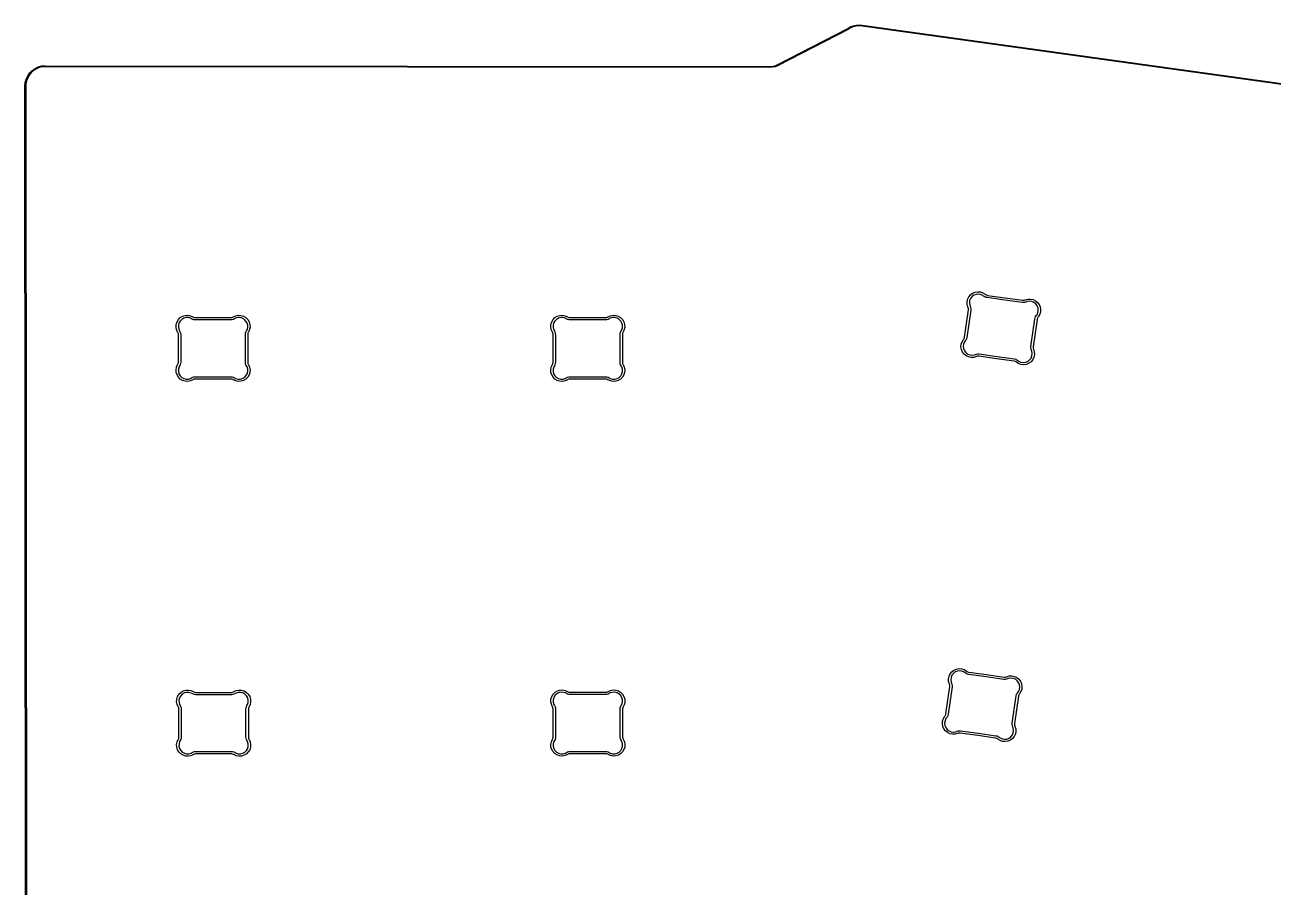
# Model space of a CAD drawing. Header units: inches. Extents: x 0.93 to 10.9, y -5.23 to -1.79.
# Drawn here: x 0.933 to 3.425, y -3.513 to -1.792 of the extents above; entities that cross this region are included whole.
import ezdxf

# ---------------------------------------------------------------- set-up
doc = ezdxf.new("R2010")
doc.units = ezdxf.units.IN
doc.header["$MEASUREMENT"] = 0
doc.layers.add('Edge.Cuts', color=254, linetype='CONTINUOUS', true_color=0xd0d2cd)

msp = doc.modelspace()

# ---------------------------------------------------------------- linework, layer by layer
at = {"layer": 'Edge.Cuts', "linetype": 'CONTINUOUS'}
for p, q in [((2.5865, -1.7943), (2.5925, -1.7929)), ((2.5925, -1.7929), (2.5986, -1.7925)), ((2.5986, -1.7925), (2.6047, -1.793)), ((2.6047, -1.793), (2.6047, -1.793)), ((2.6047, -1.793), (5.5516, -2.2022)), ((2.4349, -1.8722), (2.5757, -1.7996)), ((2.5766, -1.8013), (2.4357, -1.874)), ((2.5757, -1.7996), (2.5808, -1.7965)), ((2.5757, -1.7996), (2.5757, -1.7996)), ((2.5767, -1.8013), (2.5766, -1.8013)), ((2.5766, -1.8013), (2.5766, -1.8013)), ((2.5791, -1.7996), (2.5767, -1.8013)), ((2.5843, -1.797), (2.5791, -1.7996)), ((2.5808, -1.7965), (2.5865, -1.7943)), ((2.5899, -1.7953), (2.5843, -1.797)), ((2.5957, -1.7944), (2.5899, -1.7953)), ((2.6015, -1.7945), (2.5957, -1.7944)), ((2.6044, -1.7949), (2.6015, -1.7945)), ((5.5514, -2.2041), (2.6044, -1.7949)), ((2.6044, -1.7949), (2.6044, -1.7949)), ((2.6044, -1.7949), (2.6044, -1.7949)), ((0.9386, -1.8939), (0.9426, -1.8881)), ((0.9419, -1.892), (0.9386, -1.8978)), ((0.9463, -1.8868), (0.9419, -1.892)), ((0.9426, -1.8881), (0.9476, -1.8831)), ((0.9514, -1.8825), (0.9463, -1.8868)), ((0.9476, -1.8831), (0.9533, -1.8791)), ((0.9572, -1.8791), (0.9514, -1.8825)), ((0.9533, -1.8791), (0.9597, -1.8761)), ((0.9635, -1.8768), (0.9572, -1.8791)), ((0.9597, -1.8761), (0.9665, -1.8743)), ((0.9701, -1.8757), (0.9635, -1.8768)), ((0.9665, -1.8743), (0.9735, -1.8737)), ((0.9735, -1.8757), (0.9701, -1.8757)), ((0.9735, -1.8737), (0.9735, -1.8737)), ((0.9735, -1.8737), (0.9735, -1.8737)), ((0.9735, -1.8737), (2.4201, -1.8752)), ((2.4201, -1.8771), (0.9735, -1.8757)), ((2.4201, -1.8752), (2.4226, -1.8752)), ((2.4254, -1.8768), (2.4201, -1.8771)), ((2.4201, -1.8771), (2.4201, -1.8771)), ((2.4201, -1.8771), (2.4201, -1.8771)), ((2.4226, -1.8752), (2.4276, -1.8745)), ((2.4306, -1.8758), (2.4254, -1.8768)), ((2.4276, -1.8745), (2.4325, -1.8732)), ((2.4356, -1.874), (2.4306, -1.8758)), ((2.4325, -1.8732), (2.4349, -1.8722)), ((2.4357, -1.874), (2.4356, -1.874)), ((2.4357, -1.874), (2.4357, -1.874)), ((0.9332, -1.9141), (0.9338, -1.9071)), ((0.9349, -4.0841), (0.9332, -1.9141)), ((0.9332, -1.9141), (0.9332, -1.9141)), ((0.9332, -1.9141), (0.9332, -1.9141)), ((0.9338, -1.9071), (0.9356, -1.9003)), ((0.9363, -1.9041), (0.9351, -1.9107)), ((0.9351, -1.9107), (0.9351, -1.9141)), ((0.9351, -1.9141), (0.9369, -4.0841)), ((0.9356, -1.9003), (0.9386, -1.8939)), ((0.9386, -1.8978), (0.9363, -1.9041)), ((2.8141, -2.3453), (2.8151, -2.34)), ((2.8151, -2.34), (2.8174, -2.3352)), ((2.8174, -2.3352), (2.8207, -2.3311)), ((2.8209, -2.3382), (2.8191, -2.3425)), ((2.8207, -2.3311), (2.825, -2.3279)), ((2.8238, -2.3345), (2.8209, -2.3382)), ((2.8275, -2.3317), (2.8238, -2.3345)), ((2.825, -2.3279), (2.8299, -2.3258)), ((2.8318, -2.33), (2.8275, -2.3317)), ((2.8299, -2.3258), (2.8352, -2.3249)), ((2.8364, -2.3295), (2.8318, -2.33)), ((2.8352, -2.3249), (2.8405, -2.3253)), ((2.841, -2.3302), (2.8364, -2.3295)), ((2.8405, -2.3253), (2.8455, -2.327)), ((2.8452, -2.3321), (2.841, -2.3302)), ((2.847, -2.3336), (2.8452, -2.3321)), ((2.8455, -2.327), (2.85, -2.3299)), ((2.8492, -2.335), (2.847, -2.3336)), ((2.847, -2.3336), (2.847, -2.3336)), ((2.8515, -2.336), (2.8492, -2.335)), ((2.85, -2.3299), (2.85, -2.3299)), ((2.85, -2.3299), (2.8507, -2.3305)), ((2.8507, -2.3305), (2.8522, -2.3313)), ((2.8541, -2.3366), (2.8515, -2.336)), ((2.8522, -2.3313), (2.8539, -2.3318)), ((2.8539, -2.3318), (2.8547, -2.332)), ((2.8892, -2.3416), (2.8541, -2.3366)), ((2.8547, -2.332), (2.8898, -2.3369)), ((2.9243, -2.3465), (2.8892, -2.3416)), ((2.8892, -2.3416), (2.8892, -2.3416)), ((2.8892, -2.3416), (2.8892, -2.3416)), ((2.8898, -2.3369), (2.9249, -2.3418)), ((2.9249, -2.3418), (2.9249, -2.3418)), ((2.9249, -2.3418), (2.9258, -2.3419)), ((2.9258, -2.3419), (2.9275, -2.3419)), ((2.9275, -2.3419), (2.9292, -2.3415)), ((2.9292, -2.3415), (2.93, -2.3411)), ((2.93, -2.3411), (2.9351, -2.3396)), ((2.9351, -2.3396), (2.9404, -2.3394)), ((2.9404, -2.3394), (2.9456, -2.3404)), ((2.9456, -2.3404), (2.9505, -2.3427)), ((2.8126, -2.3881), (2.8165, -2.3608)), ((2.8143, -2.3506), (2.8141, -2.3453)), ((2.8158, -2.3557), (2.8143, -2.3506)), ((2.8161, -2.3565), (2.8158, -2.3557)), ((2.8158, -2.3557), (2.8158, -2.3557)), ((2.8165, -2.3582), (2.8161, -2.3565)), ((2.8166, -2.3599), (2.8165, -2.3582)), ((2.8165, -2.3608), (2.8166, -2.3599)), ((2.8165, -2.3608), (2.8165, -2.3608)), ((2.8212, -2.3614), (2.8173, -2.3887)), ((2.8191, -2.3425), (2.8186, -2.3471)), ((2.8186, -2.3471), (2.8192, -2.3517)), ((2.8192, -2.3517), (2.8201, -2.3538)), ((2.8201, -2.3538), (2.8201, -2.3538)), ((2.8201, -2.3538), (2.8209, -2.3563)), ((2.8209, -2.3563), (2.8213, -2.3588)), ((2.8213, -2.3588), (2.8212, -2.3614)), ((2.8212, -2.3614), (2.8212, -2.3614)), ((2.9268, -2.3466), (2.9243, -2.3465)), ((2.9294, -2.3463), (2.9268, -2.3466)), ((2.9319, -2.3455), (2.9294, -2.3463)), ((2.934, -2.3446), (2.9319, -2.3455)), ((2.9386, -2.3439), (2.934, -2.3446)), ((2.9432, -2.3445), (2.9386, -2.3439)), ((2.9475, -2.3463), (2.9432, -2.3445)), ((2.9512, -2.3491), (2.9475, -2.3463)), ((2.9505, -2.3427), (2.9546, -2.3461)), ((2.954, -2.3528), (2.9512, -2.3491)), ((2.9536, -2.3706), (2.9555, -2.3663)), ((2.9557, -2.3571), (2.954, -2.3528)), ((2.9546, -2.3461), (2.9578, -2.3503)), ((2.9555, -2.3663), (2.9562, -2.3617)), ((2.9562, -2.3617), (2.9557, -2.3571)), ((2.9578, -2.3503), (2.9599, -2.3552)), ((2.9603, -2.3658), (2.9586, -2.3709)), ((2.9599, -2.3552), (2.9608, -2.3605)), ((2.9608, -2.3605), (2.9603, -2.3658)), ((1.2348, -2.3952), (1.2351, -2.3899)), ((1.2351, -2.3899), (1.2367, -2.3848)), ((1.2367, -2.3848), (1.2394, -2.3802)), ((1.2394, -2.3802), (1.2432, -2.3765)), ((1.2406, -2.3872), (1.2395, -2.3917)), ((1.2395, -2.3917), (1.2395, -2.3964)), ((1.2429, -2.3832), (1.2406, -2.3872)), ((1.2462, -2.3799), (1.2429, -2.3832)), ((1.2432, -2.3765), (1.2478, -2.3737)), ((1.2502, -2.3776), (1.2462, -2.3799)), ((1.2478, -2.3737), (1.2529, -2.3721)), ((1.2547, -2.3765), (1.2502, -2.3776)), ((1.2529, -2.3721), (1.2582, -2.3718)), ((1.2594, -2.3765), (1.2547, -2.3765)), ((1.2582, -2.3718), (1.2634, -2.3728)), ((1.2638, -2.3778), (1.2594, -2.3765)), ((1.2634, -2.3728), (1.2683, -2.375)), ((1.2658, -2.379), (1.2638, -2.3778)), ((1.2682, -2.3802), (1.2658, -2.379)), ((1.2706, -2.3809), (1.2682, -2.3802)), ((1.2683, -2.375), (1.269, -2.3754)), ((1.269, -2.3754), (1.2706, -2.3761)), ((1.2706, -2.3761), (1.2723, -2.3764)), ((1.2732, -2.3811), (1.2706, -2.3809)), ((1.2723, -2.3764), (1.2732, -2.3764)), ((1.2732, -2.3764), (1.3087, -2.3764)), ((1.3087, -2.3811), (1.2732, -2.3811)), ((1.3087, -2.3764), (1.3441, -2.3764)), ((1.3441, -2.3811), (1.3087, -2.3811)), ((1.3441, -2.3764), (1.345, -2.3764)), ((1.3467, -2.3809), (1.3441, -2.3811)), ((1.345, -2.3764), (1.3467, -2.3761)), ((1.3467, -2.3761), (1.3483, -2.3754)), ((1.3492, -2.3802), (1.3467, -2.3809)), ((1.3483, -2.3754), (1.349, -2.375)), ((1.349, -2.375), (1.3539, -2.3728)), ((1.3515, -2.379), (1.3492, -2.3802)), ((1.3535, -2.3778), (1.3515, -2.379)), ((1.3579, -2.3765), (1.3535, -2.3778)), ((1.3539, -2.3728), (1.3591, -2.3718)), ((1.3626, -2.3765), (1.3579, -2.3765)), ((1.3591, -2.3718), (1.3644, -2.3721)), ((1.3671, -2.3776), (1.3626, -2.3765)), ((1.3644, -2.3721), (1.3695, -2.3737)), ((1.3711, -2.3799), (1.3671, -2.3776)), ((1.3695, -2.3737), (1.3741, -2.3765)), ((1.3744, -2.3832), (1.3711, -2.3799)), ((1.3741, -2.3765), (1.3779, -2.3802)), ((1.3767, -2.3872), (1.3744, -2.3832)), ((1.3779, -2.3917), (1.3767, -2.3872)), ((1.3778, -2.3964), (1.3779, -2.3917)), ((1.3779, -2.3802), (1.3806, -2.3848)), ((1.3806, -2.3848), (1.3822, -2.3899)), ((1.3822, -2.3899), (1.3825, -2.3952)), ((1.9828, -2.3952), (1.9831, -2.3899)), ((1.9831, -2.3899), (1.9847, -2.3848)), ((1.9847, -2.3848), (1.9875, -2.3802)), ((1.9875, -2.3802), (1.9912, -2.3765)), ((1.9886, -2.3872), (1.9875, -2.3917)), ((1.9875, -2.3917), (1.9876, -2.3964)), ((1.9909, -2.3832), (1.9886, -2.3872)), ((1.9942, -2.3799), (1.9909, -2.3832)), ((1.9912, -2.3765), (1.9958, -2.3737)), ((1.9983, -2.3776), (1.9942, -2.3799)), ((1.9958, -2.3737), (2.0009, -2.3721)), ((2.0028, -2.3765), (1.9983, -2.3776)), ((2.0009, -2.3721), (2.0062, -2.3718)), ((2.0074, -2.3765), (2.0028, -2.3765)), ((2.0062, -2.3718), (2.0115, -2.3728)), ((2.0119, -2.3778), (2.0074, -2.3765)), ((2.0115, -2.3728), (2.0163, -2.375)), ((2.0139, -2.379), (2.0119, -2.3778)), ((2.0162, -2.3802), (2.0139, -2.379)), ((2.0187, -2.3809), (2.0162, -2.3802)), ((2.0163, -2.375), (2.0171, -2.3754)), ((2.0171, -2.3754), (2.0187, -2.3761)), ((2.0187, -2.3761), (2.0204, -2.3764)), ((2.0212, -2.3811), (2.0187, -2.3809)), ((2.0204, -2.3764), (2.0212, -2.3764)), ((2.0212, -2.3764), (2.0567, -2.3764)), ((2.0567, -2.3811), (2.0212, -2.3811)), ((2.0567, -2.3764), (2.0921, -2.3764)), ((2.0921, -2.3811), (2.0567, -2.3811)), ((2.0921, -2.3764), (2.093, -2.3764)), ((2.0947, -2.3809), (2.0921, -2.3811)), ((2.093, -2.3764), (2.0947, -2.3761)), ((2.0947, -2.3761), (2.0963, -2.3754)), ((2.0972, -2.3802), (2.0947, -2.3809)), ((2.0963, -2.3754), (2.0971, -2.375)), ((2.0971, -2.375), (2.1019, -2.3728)), ((2.0995, -2.379), (2.0972, -2.3802)), ((2.1015, -2.3778), (2.0995, -2.379)), ((2.106, -2.3765), (2.1015, -2.3778)), ((2.1019, -2.3728), (2.1072, -2.3718)), ((2.1106, -2.3765), (2.106, -2.3765)), ((2.1072, -2.3718), (2.1125, -2.3721)), ((2.1151, -2.3776), (2.1106, -2.3765)), ((2.1125, -2.3721), (2.1176, -2.3737)), ((2.1192, -2.3799), (2.1151, -2.3776)), ((2.1176, -2.3737), (2.1221, -2.3765)), ((2.1224, -2.3832), (2.1192, -2.3799)), ((2.1221, -2.3765), (2.1259, -2.3802)), ((2.1247, -2.3872), (2.1224, -2.3832)), ((2.1259, -2.3917), (2.1247, -2.3872)), ((2.1258, -2.3964), (2.1259, -2.3917)), ((2.1259, -2.3802), (2.1287, -2.3848)), ((2.1287, -2.3848), (2.1302, -2.3899)), ((2.1302, -2.3899), (2.1306, -2.3952)), ((2.8088, -2.4154), (2.8126, -2.3881)), ((2.8126, -2.3881), (2.8126, -2.3881)), ((2.8173, -2.3887), (2.8135, -2.416)), ((2.9452, -2.4067), (2.949, -2.3794)), ((2.949, -2.3794), (2.9496, -2.3769)), ((2.949, -2.3794), (2.949, -2.3794)), ((2.9496, -2.3769), (2.9507, -2.3745)), ((2.9537, -2.3801), (2.9499, -2.4074)), ((2.9507, -2.3745), (2.9521, -2.3724)), ((2.9521, -2.3724), (2.9536, -2.3706)), ((2.9521, -2.3724), (2.9521, -2.3724)), ((2.9538, -2.3792), (2.9537, -2.3801)), ((2.9544, -2.3776), (2.9538, -2.3792)), ((2.9552, -2.376), (2.9544, -2.3776)), ((2.9558, -2.3754), (2.9552, -2.376)), ((2.9586, -2.3709), (2.9558, -2.3754)), ((2.9558, -2.3754), (2.9558, -2.3754)), ((1.2358, -2.4004), (1.2348, -2.3952)), ((1.238, -2.4053), (1.2358, -2.4004)), ((1.2384, -2.406), (1.238, -2.4053)), ((1.2391, -2.4077), (1.2384, -2.406)), ((1.2394, -2.4094), (1.2391, -2.4077)), ((1.2394, -2.4102), (1.2394, -2.4094)), ((1.2394, -2.4378), (1.2394, -2.4102)), ((1.2395, -2.3964), (1.2408, -2.4009)), ((1.2408, -2.4009), (1.242, -2.4028)), ((1.242, -2.4028), (1.2432, -2.4052)), ((1.2432, -2.4052), (1.2439, -2.4076)), ((1.2439, -2.4076), (1.2441, -2.4102)), ((1.2441, -2.4102), (1.2441, -2.4378)), ((1.3732, -2.4102), (1.3735, -2.4076)), ((1.3732, -2.4378), (1.3732, -2.4102)), ((1.3735, -2.4076), (1.3742, -2.4052)), ((1.3742, -2.4052), (1.3753, -2.4028)), ((1.3753, -2.4028), (1.3765, -2.4009)), ((1.3765, -2.4009), (1.3778, -2.3964)), ((1.3783, -2.4077), (1.378, -2.4094)), ((1.378, -2.4094), (1.378, -2.4102)), ((1.378, -2.4102), (1.378, -2.4378)), ((1.3789, -2.406), (1.3783, -2.4077)), ((1.3793, -2.4053), (1.3789, -2.406)), ((1.3815, -2.4004), (1.3793, -2.4053)), ((1.3825, -2.3952), (1.3815, -2.4004)), ((1.9838, -2.4004), (1.9828, -2.3952)), ((1.986, -2.4053), (1.9838, -2.4004)), ((1.9865, -2.406), (1.986, -2.4053)), ((1.9871, -2.4077), (1.9865, -2.406)), ((1.9874, -2.4094), (1.9871, -2.4077)), ((1.9874, -2.4102), (1.9874, -2.4094)), ((1.9874, -2.4378), (1.9874, -2.4102)), ((1.9876, -2.3964), (1.9888, -2.4009)), ((1.9888, -2.4009), (1.9901, -2.4028)), ((1.9901, -2.4028), (1.9912, -2.4052)), ((1.9912, -2.4052), (1.9919, -2.4076)), ((1.9919, -2.4076), (1.9921, -2.4102)), ((1.9921, -2.4102), (1.9921, -2.4378)), ((2.1213, -2.4102), (2.1215, -2.4076)), ((2.1213, -2.4378), (2.1213, -2.4102)), ((2.1215, -2.4076), (2.1222, -2.4052)), ((2.1222, -2.4052), (2.1233, -2.4028)), ((2.1233, -2.4028), (2.1245, -2.4009)), ((2.1245, -2.4009), (2.1258, -2.3964)), ((2.1263, -2.4077), (2.126, -2.4094)), ((2.126, -2.4094), (2.126, -2.4102)), ((2.126, -2.4102), (2.126, -2.4378)), ((2.1269, -2.406), (2.1263, -2.4077)), ((2.1274, -2.4053), (2.1269, -2.406)), ((2.1296, -2.4004), (2.1274, -2.4053)), ((2.1306, -2.3952), (2.1296, -2.4004)), ((2.8081, -2.4179), (2.8087, -2.4162)), ((2.8087, -2.4162), (2.8088, -2.4154)), ((2.8135, -2.416), (2.8129, -2.4185)), ((2.9414, -2.434), (2.9452, -2.4067)), ((2.9452, -2.4067), (2.9452, -2.4067)), ((2.9499, -2.4074), (2.946, -2.4347)), ((1.2394, -2.4654), (1.2394, -2.4378)), ((1.2441, -2.4378), (1.2441, -2.4654)), ((1.3732, -2.4654), (1.3732, -2.4378)), ((1.378, -2.4378), (1.378, -2.4654)), ((1.9874, -2.4654), (1.9874, -2.4378)), ((1.9921, -2.4378), (1.9921, -2.4654)), ((2.1213, -2.4654), (2.1213, -2.4378)), ((2.126, -2.4378), (2.126, -2.4654)), ((2.8018, -2.4349), (2.8022, -2.4296)), ((2.8026, -2.4402), (2.8018, -2.4349)), ((2.8022, -2.4296), (2.8039, -2.4246)), ((2.8047, -2.4451), (2.8026, -2.4402)), ((2.8039, -2.4246), (2.8068, -2.4201)), ((2.807, -2.4291), (2.8063, -2.4337)), ((2.8063, -2.4337), (2.8068, -2.4383)), ((2.8068, -2.4201), (2.8073, -2.4194)), ((2.8068, -2.4201), (2.8068, -2.4201)), ((2.8068, -2.4383), (2.8086, -2.4426)), ((2.8089, -2.4249), (2.807, -2.4291)), ((2.8073, -2.4194), (2.8081, -2.4179)), ((2.8104, -2.4231), (2.8089, -2.4249)), ((2.8119, -2.4209), (2.8104, -2.4231)), ((2.8104, -2.4231), (2.8104, -2.4231)), ((2.8129, -2.4185), (2.8119, -2.4209)), ((2.9412, -2.4366), (2.9414, -2.434)), ((2.9416, -2.4391), (2.9412, -2.4366)), ((2.9414, -2.434), (2.9414, -2.434)), ((2.9424, -2.4416), (2.9416, -2.4391)), ((2.9433, -2.4437), (2.9424, -2.4416)), ((2.9424, -2.4416), (2.9424, -2.4416)), ((2.946, -2.4347), (2.9459, -2.4355)), ((2.9459, -2.4355), (2.946, -2.4372)), ((2.946, -2.4372), (2.9464, -2.4389)), ((2.9464, -2.4389), (2.9467, -2.4397)), ((2.9467, -2.4397), (2.9467, -2.4397)), ((2.9467, -2.4397), (2.9482, -2.4448)), ((1.2391, -2.4679), (1.2394, -2.4662)), ((1.2394, -2.4662), (1.2394, -2.4654)), ((1.2441, -2.4654), (1.2439, -2.4679)), ((1.3735, -2.4679), (1.3732, -2.4654)), ((1.378, -2.4654), (1.378, -2.4662)), ((1.378, -2.4662), (1.3783, -2.4679)), ((1.9871, -2.4679), (1.9874, -2.4662)), ((1.9874, -2.4662), (1.9874, -2.4654)), ((1.9921, -2.4654), (1.9919, -2.4679)), ((2.1215, -2.4679), (2.1213, -2.4654)), ((2.126, -2.4654), (2.126, -2.4662)), ((2.126, -2.4662), (2.1263, -2.4679)), ((2.8079, -2.4494), (2.8047, -2.4451)), ((2.8121, -2.4527), (2.8079, -2.4494)), ((2.8086, -2.4426), (2.8114, -2.4463)), ((2.8114, -2.4463), (2.815, -2.4492)), ((2.8169, -2.455), (2.8121, -2.4527)), ((2.815, -2.4492), (2.8193, -2.4509)), ((2.8221, -2.456), (2.8169, -2.455)), ((2.8193, -2.4509), (2.8239, -2.4515)), ((2.8274, -2.4558), (2.8221, -2.456)), ((2.8239, -2.4515), (2.8285, -2.4509)), ((2.8325, -2.4543), (2.8274, -2.4558)), ((2.8285, -2.4509), (2.8307, -2.4499)), ((2.8307, -2.4499), (2.8331, -2.4491)), ((2.8333, -2.4539), (2.8325, -2.4543)), ((2.8331, -2.4491), (2.8357, -2.4488)), ((2.835, -2.4536), (2.8333, -2.4539)), ((2.8368, -2.4535), (2.835, -2.4536)), ((2.8357, -2.4488), (2.8383, -2.4489)), ((2.8376, -2.4536), (2.8368, -2.4535)), ((2.8727, -2.4585), (2.8376, -2.4536)), ((2.8376, -2.4536), (2.8376, -2.4536)), ((2.8376, -2.4536), (2.8376, -2.4536)), ((2.8383, -2.4489), (2.8734, -2.4539)), ((2.9078, -2.4635), (2.8727, -2.4585)), ((2.8727, -2.4585), (2.8727, -2.4585)), ((2.8727, -2.4585), (2.8727, -2.4585)), ((2.8734, -2.4539), (2.9085, -2.4588)), ((2.9087, -2.4636), (2.9078, -2.4635)), ((2.9078, -2.4635), (2.9078, -2.4635)), ((2.9078, -2.4635), (2.9078, -2.4635)), ((2.9085, -2.4588), (2.911, -2.4594)), ((2.9103, -2.4641), (2.9087, -2.4636)), ((2.9118, -2.465), (2.9103, -2.4641)), ((2.911, -2.4594), (2.9134, -2.4604)), ((2.9125, -2.4655), (2.9118, -2.465)), ((2.917, -2.4684), (2.9125, -2.4655)), ((2.9125, -2.4655), (2.9125, -2.4655)), ((2.9134, -2.4604), (2.9155, -2.4619)), ((2.9155, -2.4619), (2.9155, -2.4619)), ((2.9155, -2.4619), (2.9173, -2.4633)), ((2.9173, -2.4633), (2.9215, -2.4652)), ((2.9215, -2.4652), (2.9261, -2.466)), ((2.9261, -2.466), (2.9307, -2.4654)), ((2.9307, -2.4654), (2.9351, -2.4637)), ((2.9351, -2.4637), (2.9388, -2.4609)), ((2.9418, -2.4644), (2.9375, -2.4676)), ((2.9388, -2.4609), (2.9416, -2.4572)), ((2.9416, -2.4572), (2.9434, -2.4529)), ((2.9452, -2.4602), (2.9418, -2.4644)), ((2.944, -2.4483), (2.9433, -2.4437)), ((2.9434, -2.4529), (2.944, -2.4483)), ((2.9474, -2.4554), (2.9452, -2.4602)), ((2.9485, -2.4502), (2.9474, -2.4554)), ((2.9482, -2.4448), (2.9485, -2.4502)), ((1.2348, -2.4804), (1.2358, -2.4751)), ((1.2351, -2.4857), (1.2348, -2.4804)), ((1.2367, -2.4908), (1.2351, -2.4857)), ((1.2358, -2.4751), (1.238, -2.4703)), ((1.2394, -2.4954), (1.2367, -2.4908)), ((1.238, -2.4703), (1.2384, -2.4696)), ((1.2384, -2.4696), (1.2391, -2.4679)), ((1.2408, -2.4747), (1.2395, -2.4792)), ((1.2395, -2.4792), (1.2395, -2.4838)), ((1.2395, -2.4838), (1.2406, -2.4883)), ((1.2406, -2.4883), (1.2429, -2.4924)), ((1.242, -2.4728), (1.2408, -2.4747)), ((1.2432, -2.4704), (1.242, -2.4728)), ((1.2439, -2.4679), (1.2432, -2.4704)), ((1.3742, -2.4704), (1.3735, -2.4679)), ((1.3753, -2.4728), (1.3742, -2.4704)), ((1.3744, -2.4924), (1.3767, -2.4883)), ((1.3765, -2.4747), (1.3753, -2.4728)), ((1.3778, -2.4792), (1.3765, -2.4747)), ((1.3767, -2.4883), (1.3779, -2.4838)), ((1.3779, -2.4838), (1.3778, -2.4792)), ((1.3806, -2.4908), (1.3779, -2.4954)), ((1.3783, -2.4679), (1.3789, -2.4696)), ((1.3789, -2.4696), (1.3793, -2.4703)), ((1.3793, -2.4703), (1.3815, -2.4751)), ((1.3822, -2.4857), (1.3806, -2.4908)), ((1.3815, -2.4751), (1.3825, -2.4804)), ((1.3825, -2.4804), (1.3822, -2.4857)), ((1.9828, -2.4804), (1.9838, -2.4751)), ((1.9831, -2.4857), (1.9828, -2.4804)), ((1.9847, -2.4908), (1.9831, -2.4857)), ((1.9838, -2.4751), (1.986, -2.4703)), ((1.9875, -2.4954), (1.9847, -2.4908)), ((1.986, -2.4703), (1.9865, -2.4696)), ((1.9865, -2.4696), (1.9871, -2.4679)), ((1.9876, -2.4792), (1.9875, -2.4838)), ((1.9875, -2.4838), (1.9886, -2.4883)), ((1.9888, -2.4747), (1.9876, -2.4792)), ((1.9886, -2.4883), (1.9909, -2.4924)), ((1.9901, -2.4728), (1.9888, -2.4747)), ((1.9912, -2.4704), (1.9901, -2.4728)), ((1.9919, -2.4679), (1.9912, -2.4704)), ((2.1222, -2.4704), (2.1215, -2.4679)), ((2.1233, -2.4728), (2.1222, -2.4704)), ((2.1224, -2.4924), (2.1247, -2.4883)), ((2.1245, -2.4747), (2.1233, -2.4728)), ((2.1258, -2.4792), (2.1245, -2.4747)), ((2.1247, -2.4883), (2.1259, -2.4838)), ((2.1259, -2.4838), (2.1258, -2.4792)), ((2.1287, -2.4908), (2.1259, -2.4954)), ((2.1263, -2.4679), (2.1269, -2.4696)), ((2.1269, -2.4696), (2.1274, -2.4703)), ((2.1274, -2.4703), (2.1296, -2.4751)), ((2.1302, -2.4857), (2.1287, -2.4908)), ((2.1296, -2.4751), (2.1306, -2.4804)), ((2.1306, -2.4804), (2.1302, -2.4857)), ((2.9221, -2.4701), (2.917, -2.4684)), ((2.9274, -2.4705), (2.9221, -2.4701)), ((2.9326, -2.4697), (2.9274, -2.4705)), ((2.9375, -2.4676), (2.9326, -2.4697)), ((1.2432, -2.4991), (1.2394, -2.4954)), ((1.2429, -2.4924), (1.2462, -2.4957)), ((1.2478, -2.5019), (1.2432, -2.4991)), ((1.2462, -2.4957), (1.2502, -2.498)), ((1.2529, -2.5035), (1.2478, -2.5019)), ((1.2502, -2.498), (1.2547, -2.4991)), ((1.2582, -2.5038), (1.2529, -2.5035)), ((1.2547, -2.4991), (1.2594, -2.4991)), ((1.2634, -2.5028), (1.2582, -2.5038)), ((1.2594, -2.4991), (1.2638, -2.4978)), ((1.2683, -2.5006), (1.2634, -2.5028)), ((1.2638, -2.4978), (1.2658, -2.4966)), ((1.2658, -2.4966), (1.2682, -2.4954)), ((1.2682, -2.4954), (1.2706, -2.4947)), ((1.269, -2.5001), (1.2683, -2.5006)), ((1.2706, -2.4995), (1.269, -2.5001)), ((1.2706, -2.4947), (1.2732, -2.4945)), ((1.2723, -2.4992), (1.2706, -2.4995)), ((1.2732, -2.4992), (1.2723, -2.4992)), ((1.2732, -2.4945), (1.3087, -2.4945)), ((1.3087, -2.4992), (1.2732, -2.4992)), ((1.3087, -2.4945), (1.3441, -2.4945)), ((1.3441, -2.4992), (1.3087, -2.4992)), ((1.3441, -2.4945), (1.3467, -2.4947)), ((1.345, -2.4992), (1.3441, -2.4992)), ((1.3467, -2.4995), (1.345, -2.4992)), ((1.3467, -2.4947), (1.3492, -2.4954)), ((1.3483, -2.5001), (1.3467, -2.4995)), ((1.349, -2.5006), (1.3483, -2.5001)), ((1.3539, -2.5028), (1.349, -2.5006)), ((1.3492, -2.4954), (1.3515, -2.4966)), ((1.3515, -2.4966), (1.3535, -2.4978)), ((1.3535, -2.4978), (1.3579, -2.4991)), ((1.3591, -2.5038), (1.3539, -2.5028)), ((1.3579, -2.4991), (1.3626, -2.4991)), ((1.3644, -2.5035), (1.3591, -2.5038)), ((1.3626, -2.4991), (1.3671, -2.498)), ((1.3695, -2.5019), (1.3644, -2.5035)), ((1.3671, -2.498), (1.3711, -2.4957)), ((1.3741, -2.4991), (1.3695, -2.5019)), ((1.3711, -2.4957), (1.3744, -2.4924)), ((1.3779, -2.4954), (1.3741, -2.4991)), ((1.9912, -2.4991), (1.9875, -2.4954)), ((1.9909, -2.4924), (1.9942, -2.4957)), ((1.9958, -2.5019), (1.9912, -2.4991)), ((1.9942, -2.4957), (1.9983, -2.498)), ((2.0009, -2.5035), (1.9958, -2.5019)), ((1.9983, -2.498), (2.0028, -2.4991)), ((2.0062, -2.5038), (2.0009, -2.5035)), ((2.0028, -2.4991), (2.0074, -2.4991)), ((2.0115, -2.5028), (2.0062, -2.5038)), ((2.0074, -2.4991), (2.0119, -2.4978)), ((2.0163, -2.5006), (2.0115, -2.5028)), ((2.0119, -2.4978), (2.0139, -2.4966)), ((2.0139, -2.4966), (2.0162, -2.4954)), ((2.0162, -2.4954), (2.0187, -2.4947)), ((2.0171, -2.5001), (2.0163, -2.5006)), ((2.0187, -2.4995), (2.0171, -2.5001)), ((2.0187, -2.4947), (2.0212, -2.4945)), ((2.0204, -2.4992), (2.0187, -2.4995)), ((2.0212, -2.4992), (2.0204, -2.4992)), ((2.0212, -2.4945), (2.0567, -2.4945)), ((2.0567, -2.4992), (2.0212, -2.4992)), ((2.0567, -2.4945), (2.0921, -2.4945)), ((2.0921, -2.4992), (2.0567, -2.4992)), ((2.0921, -2.4945), (2.0947, -2.4947)), ((2.093, -2.4992), (2.0921, -2.4992)), ((2.0947, -2.4995), (2.093, -2.4992)), ((2.0947, -2.4947), (2.0972, -2.4954)), ((2.0963, -2.5001), (2.0947, -2.4995)), ((2.0971, -2.5006), (2.0963, -2.5001)), ((2.1019, -2.5028), (2.0971, -2.5006)), ((2.0972, -2.4954), (2.0995, -2.4966)), ((2.0995, -2.4966), (2.1015, -2.4978)), ((2.1015, -2.4978), (2.106, -2.4991)), ((2.1072, -2.5038), (2.1019, -2.5028)), ((2.106, -2.4991), (2.1106, -2.4991)), ((2.1125, -2.5035), (2.1072, -2.5038)), ((2.1106, -2.4991), (2.1151, -2.498)), ((2.1176, -2.5019), (2.1125, -2.5035)), ((2.1151, -2.498), (2.1192, -2.4957)), ((2.1221, -2.4991), (2.1176, -2.5019)), ((2.1192, -2.4957), (2.1224, -2.4924)), ((2.1259, -2.4954), (2.1221, -2.4991)), ((2.7779, -3.0919), (2.7802, -3.0871)), ((2.7802, -3.0871), (2.7836, -3.083)), ((2.7836, -3.083), (2.7878, -3.0798)), ((2.7866, -3.0864), (2.7837, -3.0901)), ((2.7903, -3.0836), (2.7866, -3.0864)), ((2.7878, -3.0798), (2.7927, -3.0777)), ((2.7946, -3.0819), (2.7903, -3.0836)), ((2.7927, -3.0777), (2.798, -3.0768)), ((2.7992, -3.0814), (2.7946, -3.0819)), ((2.798, -3.0768), (2.8033, -3.0772)), ((2.8038, -3.0821), (2.7992, -3.0814)), ((2.8033, -3.0772), (2.8084, -3.0789)), ((2.8081, -3.084), (2.8038, -3.0821)), ((2.8099, -3.0854), (2.8081, -3.084)), ((2.8084, -3.0789), (2.8129, -3.0818)), ((2.812, -3.0869), (2.8099, -3.0854)), ((2.8099, -3.0854), (2.8099, -3.0854)), ((2.8144, -3.0879), (2.812, -3.0869)), ((2.8129, -3.0818), (2.8129, -3.0818)), ((2.8129, -3.0818), (2.8135, -3.0823)), ((2.8135, -3.0823), (2.815, -3.0832)), ((2.8169, -3.0885), (2.8144, -3.0879)), ((2.815, -3.0832), (2.8167, -3.0837)), ((2.8167, -3.0837), (2.8175, -3.0839)), ((2.852, -3.0935), (2.8169, -3.0885)), ((2.8175, -3.0839), (2.8526, -3.0888)), ((2.8526, -3.0888), (2.8877, -3.0937)), ((2.7755, -3.14), (2.7793, -3.1127)), ((2.7769, -3.0972), (2.7779, -3.0919)), ((2.7771, -3.1025), (2.7769, -3.0972)), ((2.7786, -3.1076), (2.7771, -3.1025)), ((2.779, -3.1084), (2.7786, -3.1076)), ((2.7786, -3.1076), (2.7786, -3.1076)), ((2.7794, -3.1101), (2.779, -3.1084)), ((2.7793, -3.1127), (2.7794, -3.1118)), ((2.7793, -3.1127), (2.7793, -3.1127)), ((2.7794, -3.1118), (2.7794, -3.1101)), ((2.784, -3.1133), (2.7802, -3.1406)), ((2.782, -3.0944), (2.7814, -3.099)), ((2.7814, -3.099), (2.782, -3.1036)), ((2.7837, -3.0901), (2.782, -3.0944)), ((2.782, -3.1036), (2.783, -3.1057)), ((2.783, -3.1057), (2.783, -3.1057)), ((2.783, -3.1057), (2.7838, -3.1082)), ((2.7838, -3.1082), (2.7841, -3.1107)), ((2.7841, -3.1107), (2.784, -3.1133)), ((2.784, -3.1133), (2.784, -3.1133)), ((2.8871, -3.0984), (2.852, -3.0935)), ((2.852, -3.0935), (2.852, -3.0935)), ((2.852, -3.0935), (2.852, -3.0935)), ((2.8897, -3.0985), (2.8871, -3.0984)), ((2.8877, -3.0937), (2.8877, -3.0937)), ((2.8877, -3.0937), (2.8886, -3.0938)), ((2.8886, -3.0938), (2.8903, -3.0938)), ((2.8922, -3.0982), (2.8897, -3.0985)), ((2.8903, -3.0938), (2.892, -3.0934)), ((2.892, -3.0934), (2.8928, -3.093)), ((2.8947, -3.0974), (2.8922, -3.0982)), ((2.8928, -3.093), (2.8979, -3.0915)), ((2.8968, -3.0965), (2.8947, -3.0974)), ((2.9014, -3.0958), (2.8968, -3.0965)), ((2.8979, -3.0915), (2.9033, -3.0913)), ((2.906, -3.0964), (2.9014, -3.0958)), ((2.9033, -3.0913), (2.9085, -3.0923)), ((2.9103, -3.0981), (2.906, -3.0964)), ((2.9085, -3.0923), (2.9133, -3.0946)), ((2.914, -3.101), (2.9103, -3.0981)), ((2.9133, -3.0946), (2.9174, -3.098)), ((2.9168, -3.1047), (2.914, -3.101)), ((2.9185, -3.109), (2.9168, -3.1047)), ((2.9174, -3.098), (2.9207, -3.1022)), ((2.9183, -3.1182), (2.919, -3.1136)), ((2.919, -3.1136), (2.9185, -3.109)), ((2.9207, -3.1022), (2.9227, -3.1071)), ((2.9227, -3.1071), (2.9236, -3.1124)), ((2.9236, -3.1124), (2.9232, -3.1177)), ((1.2359, -3.143), (1.2362, -3.1377)), ((1.2362, -3.1377), (1.2378, -3.1326)), ((1.2378, -3.1326), (1.2406, -3.128)), ((1.2406, -3.128), (1.2443, -3.1242)), ((1.2417, -3.135), (1.2406, -3.1395)), ((1.2441, -3.131), (1.2417, -3.135)), ((1.2473, -3.1277), (1.2441, -3.131)), ((1.2443, -3.1242), (1.2489, -3.1215)), ((1.2514, -3.1254), (1.2473, -3.1277)), ((1.2489, -3.1215), (1.254, -3.1199)), ((1.2559, -3.1242), (1.2514, -3.1254)), ((1.254, -3.1199), (1.2593, -3.1196)), ((1.2605, -3.1243), (1.2559, -3.1242)), ((1.2593, -3.1196), (1.2646, -3.1206)), ((1.265, -3.1256), (1.2605, -3.1243)), ((1.2646, -3.1206), (1.2694, -3.1228)), ((1.267, -3.1268), (1.265, -3.1256)), ((1.2693, -3.128), (1.267, -3.1268)), ((1.2718, -3.1286), (1.2693, -3.128)), ((1.2694, -3.1228), (1.2702, -3.1232)), ((1.2702, -3.1232), (1.2718, -3.1238)), ((1.2718, -3.1238), (1.2735, -3.1242)), ((1.2743, -3.1289), (1.2718, -3.1286)), ((1.2735, -3.1242), (1.2743, -3.1242)), ((1.2743, -3.1242), (1.3098, -3.1242)), ((1.3098, -3.1289), (1.2743, -3.1289)), ((1.3098, -3.1242), (1.3452, -3.1242)), ((1.3452, -3.1289), (1.3098, -3.1289)), ((1.3452, -3.1242), (1.3461, -3.1242)), ((1.3478, -3.1286), (1.3452, -3.1289)), ((1.3461, -3.1242), (1.3478, -3.1238)), ((1.3478, -3.1238), (1.3494, -3.1232)), ((1.3503, -3.128), (1.3478, -3.1286)), ((1.3494, -3.1232), (1.3502, -3.1228)), ((1.3502, -3.1228), (1.355, -3.1206)), ((1.3526, -3.1268), (1.3503, -3.128)), ((1.3546, -3.1256), (1.3526, -3.1268)), ((1.3591, -3.1243), (1.3546, -3.1256)), ((1.355, -3.1206), (1.3603, -3.1196)), ((1.3637, -3.1242), (1.3591, -3.1243)), ((1.3603, -3.1196), (1.3656, -3.1199)), ((1.3682, -3.1254), (1.3637, -3.1242)), ((1.3656, -3.1199), (1.3707, -3.1215)), ((1.3723, -3.1277), (1.3682, -3.1254)), ((1.3707, -3.1215), (1.3752, -3.1242)), ((1.3755, -3.131), (1.3723, -3.1277)), ((1.3752, -3.1242), (1.379, -3.128)), ((1.3778, -3.135), (1.3755, -3.131)), ((1.379, -3.1395), (1.3778, -3.135)), ((1.379, -3.128), (1.3818, -3.1326)), ((1.3818, -3.1326), (1.3833, -3.1377)), ((1.3833, -3.1377), (1.3837, -3.143)), ((1.983, -3.1428), (1.9833, -3.1375)), ((1.9833, -3.1375), (1.9849, -3.1324)), ((1.9849, -3.1324), (1.9877, -3.1279)), ((1.9877, -3.1279), (1.9914, -3.1241)), ((1.9888, -3.1349), (1.9877, -3.1394)), ((1.9877, -3.1394), (1.9878, -3.144)), ((1.9911, -3.1308), (1.9888, -3.1349)), ((1.9944, -3.1276), (1.9911, -3.1308)), ((1.9914, -3.1241), (1.996, -3.1213)), ((1.9985, -3.1253), (1.9944, -3.1276)), ((1.996, -3.1213), (2.0011, -3.1198)), ((2.003, -3.1241), (1.9985, -3.1253)), ((2.0011, -3.1198), (2.0064, -3.1194)), ((2.0076, -3.1242), (2.003, -3.1241)), ((2.0064, -3.1194), (2.0117, -3.1204)), ((2.0121, -3.1255), (2.0076, -3.1242)), ((2.0117, -3.1204), (2.0165, -3.1226)), ((2.0141, -3.1267), (2.0121, -3.1255)), ((2.0164, -3.1278), (2.0141, -3.1267)), ((2.0189, -3.1285), (2.0164, -3.1278)), ((2.0165, -3.1226), (2.0173, -3.1231)), ((2.0173, -3.1231), (2.0189, -3.1237)), ((2.0189, -3.1237), (2.0206, -3.124)), ((2.0214, -3.1287), (2.0189, -3.1285)), ((2.0206, -3.124), (2.0214, -3.124)), ((2.0214, -3.124), (2.0569, -3.124)), ((2.0569, -3.1287), (2.0214, -3.1287)), ((2.0569, -3.124), (2.0923, -3.124)), ((2.0923, -3.1287), (2.0569, -3.1287)), ((2.0923, -3.124), (2.0932, -3.124)), ((2.0949, -3.1285), (2.0923, -3.1287)), ((2.0932, -3.124), (2.0949, -3.1237)), ((2.0949, -3.1237), (2.0965, -3.1231)), ((2.0974, -3.1278), (2.0949, -3.1285)), ((2.0965, -3.1231), (2.0973, -3.1226)), ((2.0973, -3.1226), (2.1021, -3.1204)), ((2.0997, -3.1267), (2.0974, -3.1278)), ((2.1017, -3.1255), (2.0997, -3.1267)), ((2.1062, -3.1242), (2.1017, -3.1255)), ((2.1021, -3.1204), (2.1074, -3.1194)), ((2.1108, -3.1241), (2.1062, -3.1242)), ((2.1074, -3.1194), (2.1127, -3.1198)), ((2.1153, -3.1253), (2.1108, -3.1241)), ((2.1127, -3.1198), (2.1178, -3.1213)), ((2.1193, -3.1276), (2.1153, -3.1253)), ((2.1178, -3.1213), (2.1223, -3.1241)), ((2.1226, -3.1308), (2.1193, -3.1276)), ((2.1223, -3.1241), (2.1261, -3.1279)), ((2.1249, -3.1349), (2.1226, -3.1308)), ((2.1261, -3.1394), (2.1249, -3.1349)), ((2.126, -3.144), (2.1261, -3.1394)), ((2.1261, -3.1279), (2.1289, -3.1324)), ((2.1289, -3.1324), (2.1304, -3.1375)), ((2.1304, -3.1375), (2.1307, -3.1428)), ((2.908, -3.1586), (2.9119, -3.1313)), ((2.9119, -3.1313), (2.9125, -3.1288)), ((2.9119, -3.1313), (2.9119, -3.1313)), ((2.9125, -3.1288), (2.9135, -3.1264)), ((2.9165, -3.1319), (2.9127, -3.1592)), ((2.9135, -3.1264), (2.915, -3.1243)), ((2.915, -3.1243), (2.9164, -3.1225)), ((2.915, -3.1243), (2.915, -3.1243)), ((2.9164, -3.1225), (2.9183, -3.1182)), ((2.9167, -3.1311), (2.9165, -3.1319)), ((2.9172, -3.1294), (2.9167, -3.1311)), ((2.9181, -3.1279), (2.9172, -3.1294)), ((2.9186, -3.1273), (2.9181, -3.1279)), ((2.9215, -3.1228), (2.9186, -3.1273)), ((2.9186, -3.1273), (2.9186, -3.1273)), ((2.9232, -3.1177), (2.9215, -3.1228)), ((1.2369, -3.1482), (1.2359, -3.143)), ((1.2391, -3.1531), (1.2369, -3.1482)), ((1.2396, -3.1538), (1.2391, -3.1531)), ((1.2402, -3.1554), (1.2396, -3.1538)), ((1.2405, -3.1571), (1.2402, -3.1554)), ((1.2405, -3.158), (1.2405, -3.1571)), ((1.2405, -3.1856), (1.2405, -3.158)), ((1.2406, -3.1395), (1.2407, -3.1442)), ((1.2407, -3.1442), (1.2419, -3.1486)), ((1.2419, -3.1486), (1.2432, -3.1506)), ((1.2432, -3.1506), (1.2443, -3.1529)), ((1.2443, -3.1529), (1.245, -3.1554)), ((1.245, -3.1554), (1.2452, -3.158)), ((1.2452, -3.158), (1.2452, -3.1856)), ((1.3744, -3.158), (1.3746, -3.1554)), ((1.3744, -3.1856), (1.3744, -3.158)), ((1.3746, -3.1554), (1.3753, -3.1529)), ((1.3753, -3.1529), (1.3764, -3.1506)), ((1.3764, -3.1506), (1.3776, -3.1486)), ((1.3776, -3.1486), (1.3789, -3.1442)), ((1.3789, -3.1442), (1.379, -3.1395)), ((1.3794, -3.1554), (1.3791, -3.1571)), ((1.3791, -3.1571), (1.3791, -3.158)), ((1.3791, -3.158), (1.3791, -3.1856)), ((1.38, -3.1538), (1.3794, -3.1554)), ((1.3805, -3.1531), (1.38, -3.1538)), ((1.3827, -3.1482), (1.3805, -3.1531)), ((1.3837, -3.143), (1.3827, -3.1482)), ((1.984, -3.1481), (1.983, -3.1428)), ((1.9862, -3.1529), (1.984, -3.1481)), ((1.9867, -3.1537), (1.9862, -3.1529)), ((1.9873, -3.1553), (1.9867, -3.1537)), ((1.9876, -3.157), (1.9873, -3.1553)), ((1.9876, -3.1579), (1.9876, -3.157)), ((1.9876, -3.1854), (1.9876, -3.1579)), ((1.9878, -3.144), (1.989, -3.1485)), ((1.989, -3.1485), (1.9902, -3.1505)), ((1.9902, -3.1505), (1.9914, -3.1528)), ((1.9914, -3.1528), (1.9921, -3.1553)), ((1.9921, -3.1553), (1.9923, -3.1579)), ((1.9923, -3.1579), (1.9923, -3.1854)), ((2.1215, -3.1579), (2.1217, -3.1553)), ((2.1215, -3.1854), (2.1215, -3.1579)), ((2.1217, -3.1553), (2.1224, -3.1528)), ((2.1224, -3.1528), (2.1235, -3.1505)), ((2.1235, -3.1505), (2.1247, -3.1485)), ((2.1247, -3.1485), (2.126, -3.144)), ((2.1265, -3.1553), (2.1262, -3.157)), ((2.1262, -3.157), (2.1262, -3.1579)), ((2.1262, -3.1579), (2.1262, -3.1854)), ((2.1271, -3.1537), (2.1265, -3.1553)), ((2.1276, -3.1529), (2.1271, -3.1537)), ((2.1298, -3.1481), (2.1276, -3.1529)), ((2.1307, -3.1428), (2.1298, -3.1481)), ((2.7716, -3.1673), (2.7755, -3.14)), ((2.7755, -3.14), (2.7755, -3.14)), ((2.7802, -3.1406), (2.7763, -3.1679)), ((2.9042, -3.1859), (2.908, -3.1586)), ((2.908, -3.1586), (2.908, -3.1586)), ((2.9127, -3.1592), (2.9089, -3.1866)), ((1.2405, -3.2132), (1.2405, -3.1856)), ((1.2452, -3.1856), (1.2452, -3.2132)), ((1.3744, -3.2132), (1.3744, -3.1856)), ((1.3791, -3.1856), (1.3791, -3.2132)), ((1.9876, -3.213), (1.9876, -3.1854)), ((1.9923, -3.1854), (1.9923, -3.213)), ((2.1215, -3.213), (2.1215, -3.1854)), ((2.1262, -3.1854), (2.1262, -3.213)), ((2.7646, -3.1868), (2.765, -3.1815)), ((2.7654, -3.1921), (2.7646, -3.1868)), ((2.765, -3.1815), (2.7667, -3.1764)), ((2.7667, -3.1764), (2.7696, -3.1719)), ((2.7699, -3.181), (2.7692, -3.1856)), ((2.7692, -3.1856), (2.7697, -3.1902)), ((2.7696, -3.1719), (2.7701, -3.1713)), ((2.7696, -3.1719), (2.7696, -3.1719)), ((2.7718, -3.1767), (2.7699, -3.181)), ((2.7701, -3.1713), (2.771, -3.1698)), ((2.771, -3.1698), (2.7715, -3.1681)), ((2.7715, -3.1681), (2.7716, -3.1673)), ((2.7732, -3.1749), (2.7718, -3.1767)), ((2.7747, -3.1728), (2.7732, -3.1749)), ((2.7732, -3.1749), (2.7732, -3.1749)), ((2.7757, -3.1704), (2.7747, -3.1728)), ((2.7763, -3.1679), (2.7757, -3.1704)), ((2.9041, -3.1885), (2.9042, -3.1859)), ((2.9044, -3.191), (2.9041, -3.1885)), ((2.9042, -3.1859), (2.9042, -3.1859)), ((2.9089, -3.1866), (2.9088, -3.1874)), ((2.9088, -3.1874), (2.9088, -3.1891)), ((2.9088, -3.1891), (2.9092, -3.1908)), ((1.2402, -3.2157), (1.2405, -3.214)), ((1.2405, -3.214), (1.2405, -3.2132)), ((1.2452, -3.2132), (1.245, -3.2157)), ((1.3746, -3.2157), (1.3744, -3.2132)), ((1.3791, -3.2132), (1.3791, -3.214)), ((1.3791, -3.214), (1.3794, -3.2157)), ((1.9873, -3.2156), (1.9876, -3.2139)), ((1.9876, -3.2139), (1.9876, -3.213)), ((1.9923, -3.213), (1.9921, -3.2156)), ((2.1217, -3.2156), (2.1215, -3.213)), ((2.1262, -3.213), (2.1262, -3.2139)), ((2.1262, -3.2139), (2.1265, -3.2156)), ((2.7675, -3.197), (2.7654, -3.1921)), ((2.7707, -3.2012), (2.7675, -3.197)), ((2.7697, -3.1902), (2.7714, -3.1945)), ((2.7749, -3.2046), (2.7707, -3.2012)), ((2.7714, -3.1945), (2.7742, -3.1982)), ((2.7742, -3.1982), (2.7779, -3.2011)), ((2.7797, -3.2069), (2.7749, -3.2046)), ((2.7779, -3.2011), (2.7822, -3.2028)), ((2.7849, -3.2079), (2.7797, -3.2069)), ((2.7822, -3.2028), (2.7868, -3.2034)), ((2.7903, -3.2077), (2.7849, -3.2079)), ((2.7868, -3.2034), (2.7914, -3.2028)), ((2.7954, -3.2062), (2.7903, -3.2077)), ((2.7914, -3.2028), (2.7935, -3.2018)), ((2.7935, -3.2018), (2.796, -3.201)), ((2.7962, -3.2058), (2.7954, -3.2062)), ((2.796, -3.201), (2.7985, -3.2007)), ((2.7979, -3.2054), (2.7962, -3.2058)), ((2.7996, -3.2054), (2.7979, -3.2054)), ((2.7985, -3.2007), (2.8011, -3.2008)), ((2.8004, -3.2055), (2.7996, -3.2054)), ((2.8355, -3.2104), (2.8004, -3.2055)), ((2.8004, -3.2055), (2.8004, -3.2055)), ((2.8004, -3.2055), (2.8004, -3.2055)), ((2.8011, -3.2008), (2.8362, -3.2057)), ((2.8706, -3.2154), (2.8355, -3.2104)), ((2.8355, -3.2104), (2.8355, -3.2104)), ((2.8355, -3.2104), (2.8355, -3.2104)), ((2.8362, -3.2057), (2.8713, -3.2107)), ((2.8713, -3.2107), (2.8738, -3.2113)), ((2.8738, -3.2113), (2.8762, -3.2123)), ((2.8762, -3.2123), (2.8783, -3.2138)), ((2.8783, -3.2138), (2.8783, -3.2138)), ((2.8783, -3.2138), (2.8801, -3.2152)), ((2.8979, -3.2156), (2.9016, -3.2128)), ((2.9016, -3.2128), (2.9044, -3.2091)), ((2.9052, -3.1935), (2.9044, -3.191)), ((2.9044, -3.2091), (2.9062, -3.2048)), ((2.908, -3.2121), (2.9046, -3.2163)), ((2.9061, -3.1956), (2.9052, -3.1935)), ((2.9052, -3.1935), (2.9052, -3.1935)), ((2.9068, -3.2002), (2.9061, -3.1956)), ((2.9062, -3.2048), (2.9068, -3.2002)), ((2.9103, -3.2073), (2.908, -3.2121)), ((2.9092, -3.1908), (2.9096, -3.1916)), ((2.9096, -3.1916), (2.9096, -3.1916)), ((2.9096, -3.1916), (2.9111, -3.1967)), ((2.9113, -3.2021), (2.9103, -3.2073)), ((2.9111, -3.1967), (2.9113, -3.2021)), ((1.2359, -3.2282), (1.2369, -3.2229)), ((1.2362, -3.2335), (1.2359, -3.2282)), ((1.2378, -3.2386), (1.2362, -3.2335)), ((1.2369, -3.2229), (1.2391, -3.2181)), ((1.2406, -3.2432), (1.2378, -3.2386)), ((1.2391, -3.2181), (1.2396, -3.2173)), ((1.2396, -3.2173), (1.2402, -3.2157)), ((1.2407, -3.227), (1.2406, -3.2316)), ((1.2406, -3.2316), (1.2417, -3.2361)), ((1.2419, -3.2225), (1.2407, -3.227)), ((1.2417, -3.2361), (1.2441, -3.2402)), ((1.2432, -3.2205), (1.2419, -3.2225)), ((1.2443, -3.2182), (1.2432, -3.2205)), ((1.245, -3.2157), (1.2443, -3.2182)), ((1.3753, -3.2182), (1.3746, -3.2157)), ((1.3764, -3.2205), (1.3753, -3.2182)), ((1.3755, -3.2402), (1.3778, -3.2361)), ((1.3776, -3.2225), (1.3764, -3.2205)), ((1.3789, -3.227), (1.3776, -3.2225)), ((1.3778, -3.2361), (1.379, -3.2316)), ((1.379, -3.2316), (1.3789, -3.227)), ((1.3818, -3.2386), (1.379, -3.2432)), ((1.3794, -3.2157), (1.38, -3.2173)), ((1.38, -3.2173), (1.3805, -3.2181)), ((1.3805, -3.2181), (1.3827, -3.2229)), ((1.3833, -3.2335), (1.3818, -3.2386)), ((1.3827, -3.2229), (1.3837, -3.2282)), ((1.3837, -3.2282), (1.3833, -3.2335)), ((1.983, -3.228), (1.984, -3.2228)), ((1.9833, -3.2333), (1.983, -3.228)), ((1.9849, -3.2384), (1.9833, -3.2333)), ((1.984, -3.2228), (1.9862, -3.2179)), ((1.9877, -3.243), (1.9849, -3.2384)), ((1.9862, -3.2179), (1.9867, -3.2172)), ((1.9867, -3.2172), (1.9873, -3.2156)), ((1.9878, -3.2268), (1.9877, -3.2315)), ((1.9877, -3.2315), (1.9888, -3.236)), ((1.989, -3.2224), (1.9878, -3.2268)), ((1.9888, -3.236), (1.9911, -3.24)), ((1.9902, -3.2204), (1.989, -3.2224)), ((1.9914, -3.2181), (1.9902, -3.2204)), ((1.9921, -3.2156), (1.9914, -3.2181)), ((2.1224, -3.2181), (2.1217, -3.2156)), ((2.1235, -3.2204), (2.1224, -3.2181)), ((2.1226, -3.24), (2.1249, -3.236)), ((2.1247, -3.2224), (2.1235, -3.2204)), ((2.126, -3.2268), (2.1247, -3.2224)), ((2.1249, -3.236), (2.1261, -3.2315)), ((2.1261, -3.2315), (2.126, -3.2268)), ((2.1289, -3.2384), (2.1261, -3.243)), ((2.1265, -3.2156), (2.1271, -3.2172)), ((2.1271, -3.2172), (2.1276, -3.2179)), ((2.1276, -3.2179), (2.1298, -3.2228)), ((2.1304, -3.2333), (2.1289, -3.2384)), ((2.1298, -3.2228), (2.1307, -3.228)), ((2.1307, -3.228), (2.1304, -3.2333)), ((2.8715, -3.2155), (2.8706, -3.2154)), ((2.8706, -3.2154), (2.8706, -3.2154)), ((2.8706, -3.2154), (2.8706, -3.2154)), ((2.8731, -3.216), (2.8715, -3.2155)), ((2.8747, -3.2169), (2.8731, -3.216)), ((2.8753, -3.2174), (2.8747, -3.2169)), ((2.8798, -3.2203), (2.8753, -3.2174)), ((2.8753, -3.2174), (2.8753, -3.2174)), ((2.8849, -3.222), (2.8798, -3.2203)), ((2.8801, -3.2152), (2.8844, -3.2171)), ((2.8844, -3.2171), (2.889, -3.2178)), ((2.8902, -3.2224), (2.8849, -3.222)), ((2.889, -3.2178), (2.8936, -3.2173)), ((2.8955, -3.2216), (2.8902, -3.2224)), ((2.8936, -3.2173), (2.8979, -3.2156)), ((2.9004, -3.2195), (2.8955, -3.2216)), ((2.9046, -3.2163), (2.9004, -3.2195)), ((1.2443, -3.2469), (1.2406, -3.2432)), ((1.2441, -3.2402), (1.2473, -3.2434)), ((1.2489, -3.2497), (1.2443, -3.2469)), ((1.2473, -3.2434), (1.2514, -3.2458)), ((1.254, -3.2513), (1.2489, -3.2497)), ((1.2514, -3.2458), (1.2559, -3.2469)), ((1.2593, -3.2516), (1.254, -3.2513)), ((1.2559, -3.2469), (1.2605, -3.2468)), ((1.2646, -3.2506), (1.2593, -3.2516)), ((1.2605, -3.2468), (1.265, -3.2456)), ((1.2694, -3.2484), (1.2646, -3.2506)), ((1.265, -3.2456), (1.267, -3.2443)), ((1.267, -3.2443), (1.2693, -3.2432)), ((1.2693, -3.2432), (1.2718, -3.2425)), ((1.2702, -3.2479), (1.2694, -3.2484)), ((1.2718, -3.2473), (1.2702, -3.2479)), ((1.2718, -3.2425), (1.2743, -3.2423)), ((1.2735, -3.247), (1.2718, -3.2473)), ((1.2743, -3.247), (1.2735, -3.247)), ((1.2743, -3.2423), (1.3098, -3.2423)), ((1.3098, -3.247), (1.2743, -3.247)), ((1.3098, -3.2423), (1.3452, -3.2423)), ((1.3452, -3.247), (1.3098, -3.247)), ((1.3452, -3.2423), (1.3478, -3.2425)), ((1.3461, -3.247), (1.3452, -3.247)), ((1.3478, -3.2473), (1.3461, -3.247)), ((1.3478, -3.2425), (1.3503, -3.2432)), ((1.3494, -3.2479), (1.3478, -3.2473)), ((1.3502, -3.2484), (1.3494, -3.2479)), ((1.355, -3.2506), (1.3502, -3.2484)), ((1.3503, -3.2432), (1.3526, -3.2443)), ((1.3526, -3.2443), (1.3546, -3.2456)), ((1.3546, -3.2456), (1.3591, -3.2468)), ((1.3603, -3.2516), (1.355, -3.2506)), ((1.3591, -3.2468), (1.3637, -3.2469)), ((1.3656, -3.2513), (1.3603, -3.2516)), ((1.3637, -3.2469), (1.3682, -3.2458)), ((1.3707, -3.2497), (1.3656, -3.2513)), ((1.3682, -3.2458), (1.3723, -3.2434)), ((1.3752, -3.2469), (1.3707, -3.2497)), ((1.3723, -3.2434), (1.3755, -3.2402)), ((1.379, -3.2432), (1.3752, -3.2469)), ((1.9914, -3.2468), (1.9877, -3.243)), ((1.9911, -3.24), (1.9944, -3.2433)), ((1.996, -3.2495), (1.9914, -3.2468)), ((1.9944, -3.2433), (1.9985, -3.2456)), ((2.0011, -3.2511), (1.996, -3.2495)), ((1.9985, -3.2456), (2.003, -3.2468)), ((2.0064, -3.2514), (2.0011, -3.2511)), ((2.003, -3.2468), (2.0076, -3.2467)), ((2.0117, -3.2504), (2.0064, -3.2514)), ((2.0076, -3.2467), (2.0121, -3.2454)), ((2.0165, -3.2482), (2.0117, -3.2504)), ((2.0121, -3.2454), (2.0141, -3.2442)), ((2.0141, -3.2442), (2.0164, -3.2431)), ((2.0164, -3.2431), (2.0189, -3.2424)), ((2.0173, -3.2478), (2.0165, -3.2482)), ((2.0189, -3.2472), (2.0173, -3.2478)), ((2.0189, -3.2424), (2.0214, -3.2421)), ((2.0206, -3.2469), (2.0189, -3.2472)), ((2.0214, -3.2469), (2.0206, -3.2469)), ((2.0214, -3.2421), (2.0569, -3.2421)), ((2.0569, -3.2469), (2.0214, -3.2469)), ((2.0569, -3.2421), (2.0923, -3.2421)), ((2.0923, -3.2469), (2.0569, -3.2469)), ((2.0923, -3.2421), (2.0949, -3.2424)), ((2.0932, -3.2469), (2.0923, -3.2469)), ((2.0949, -3.2472), (2.0932, -3.2469)), ((2.0949, -3.2424), (2.0974, -3.2431)), ((2.0965, -3.2478), (2.0949, -3.2472)), ((2.0973, -3.2482), (2.0965, -3.2478)), ((2.1021, -3.2504), (2.0973, -3.2482)), ((2.0974, -3.2431), (2.0997, -3.2442)), ((2.0997, -3.2442), (2.1017, -3.2454)), ((2.1017, -3.2454), (2.1062, -3.2467)), ((2.1074, -3.2514), (2.1021, -3.2504)), ((2.1062, -3.2467), (2.1108, -3.2468)), ((2.1127, -3.2511), (2.1074, -3.2514)), ((2.1108, -3.2468), (2.1153, -3.2456)), ((2.1178, -3.2495), (2.1127, -3.2511)), ((2.1153, -3.2456), (2.1193, -3.2433)), ((2.1223, -3.2468), (2.1178, -3.2495)), ((2.1193, -3.2433), (2.1226, -3.24)), ((2.1261, -3.243), (2.1223, -3.2468))]:
    msp.add_line(p, q, dxfattribs=at)

doc.saveas('drawing.dxf')
